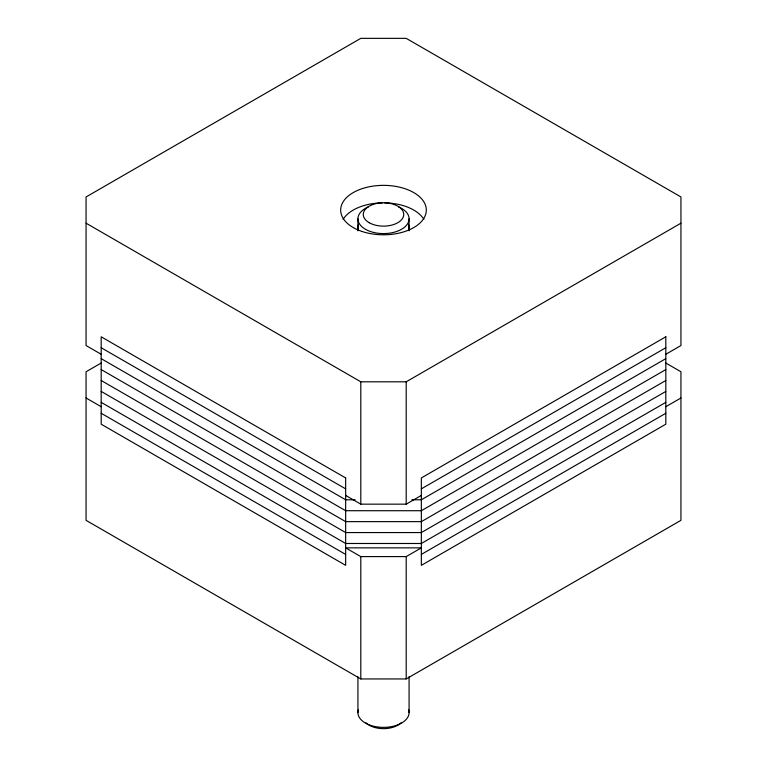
<?xml version="1.0" encoding="UTF-8"?>
<svg xmlns="http://www.w3.org/2000/svg" width="767" height="767" viewBox="0 0 767 767"><rect width="100%" height="100%" fill="white"/><g stroke="black" fill="none" stroke-linecap="round" stroke-linejoin="round"><path stroke-width="1.15" d="M101.186 363.021L86.057 371.755L86.057 520.333L360.797 678.948L406.203 678.948L680.943 520.333L680.943 371.755L665.814 363.021M86.057 223.187L360.797 381.803L406.203 381.803L680.943 223.187M421.342 488.867L665.814 347.729M345.658 495.424L360.797 504.159L406.203 504.159L421.342 495.424M665.814 354.277L680.943 345.543L680.943 196.966L406.203 38.35L360.797 38.35L86.057 196.966L86.057 345.543L101.186 354.277M665.814 358.649L421.342 499.787L411.879 499.787M665.814 369.579L421.342 510.717L345.658 510.717L101.186 369.579M665.814 380.499L421.342 521.637L345.658 521.637L101.186 380.499M665.814 391.419L421.342 532.566L345.658 532.566L101.186 391.419M665.814 402.349L421.342 543.487L345.658 543.487L101.186 402.349M406.203 556.602L421.342 547.859L345.658 547.859L360.797 556.602L406.203 556.602L406.203 678.948M665.814 406.721L680.943 397.977M421.342 554.416L665.814 413.269M355.121 499.787L345.658 499.787L101.186 358.649M101.186 347.729L345.658 488.867M86.057 397.977L101.186 406.721M101.186 413.269L345.658 554.416M409.079 218.816L409.079 230.771M409.079 676.734L409.079 712.601M406.203 381.803L406.203 504.159M360.797 381.803L360.797 504.159M360.797 556.602L360.797 678.948M357.921 218.816L357.921 230.771M357.921 676.734L357.921 712.601M398.533 206.869A25.579 14.765 0 0 1 402.512 228.7A25.579 14.765 0 0 1 364.488 228.7A25.579 14.765 0 0 1 368.467 206.869M408.59 709.715A25.579 14.765 0 0 1 383.5 727.375A25.579 14.765 0 0 1 358.41 709.715M401.016 722.811A20.23 11.678 0 0 1 365.984 722.811M343.089 219.4A42.818 24.717 0 0 1 382.388 202.843M384.612 202.843A42.818 24.717 0 0 1 423.911 219.4M358.41 230.445A25.579 14.765 0 0 1 358.41 224.673M408.59 224.673A25.579 14.765 0 0 1 408.59 230.445M665.814 336.799L421.342 477.946L421.342 565.337L665.814 424.199L665.814 336.799M345.658 477.946L101.186 336.799L101.186 424.199L345.658 565.337L345.658 477.946M369.195 222.708A20.23 11.678 0 0 0 403.039 217.473A20.23 11.678 0 0 0 378.265 203.169A20.23 11.678 0 0 0 369.195 222.708M362.091 231.49A42.818 24.717 0 0 0 426.318 210.081A42.818 24.717 0 0 0 362.091 188.672A42.818 24.717 0 0 0 362.091 231.49"/></g></svg>
